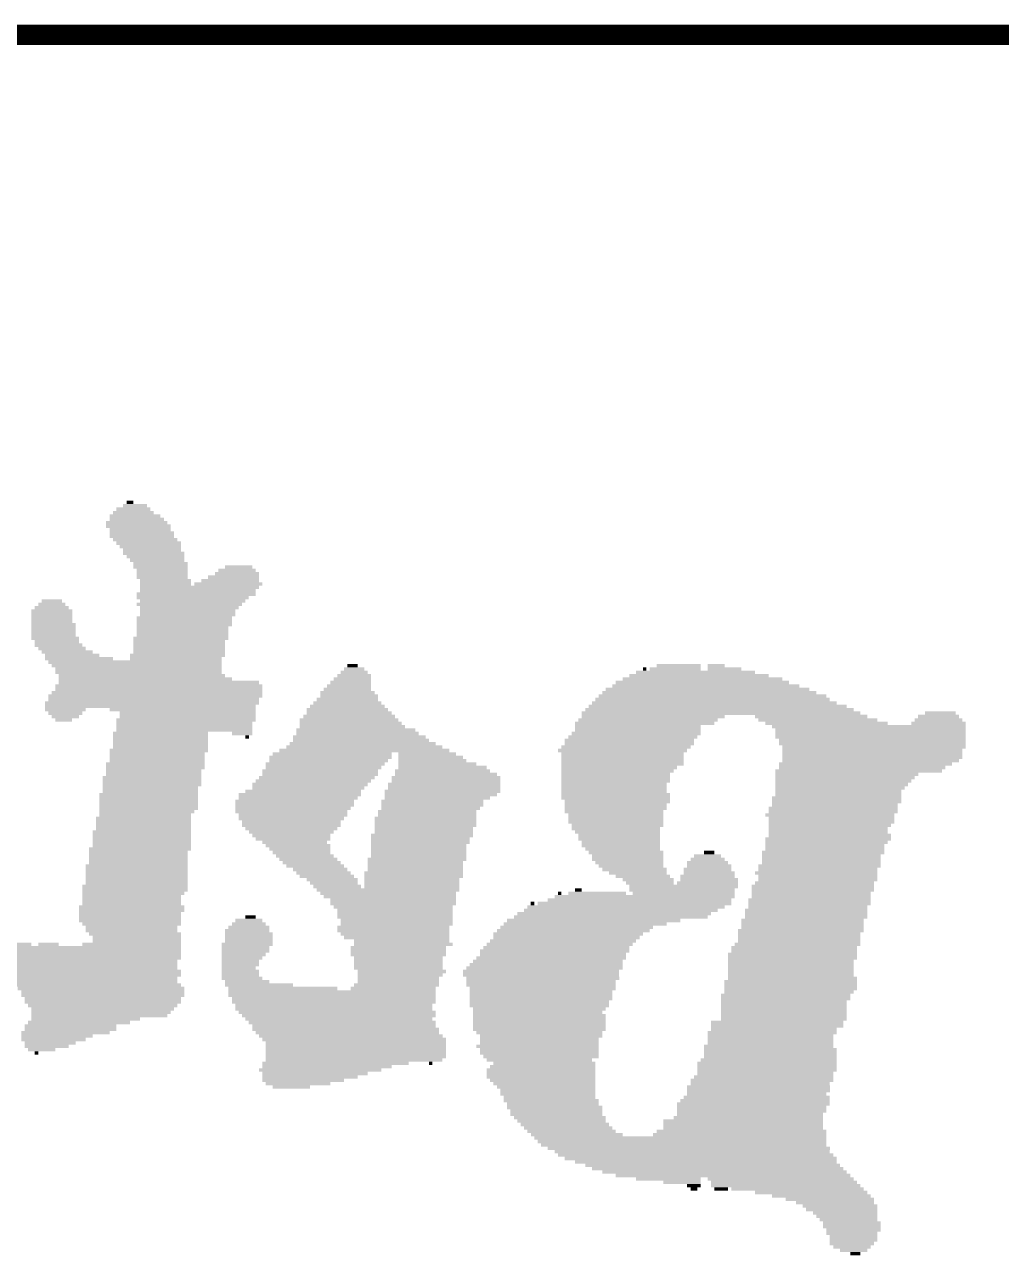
# Model space of a CAD drawing. Extents: x -28.6 to 28.6, y -39.6 to 14.1.
# Drawn here: x 7.86 to 13.95, y 6.4 to 14.06 of the extents above; entities that cross this region are included whole.
import ezdxf

# ---------------------------------------------------------------- set-up
doc = ezdxf.new("R2010")
doc.units = 0
for name, color, linetype in [('20', 53, 'CONTINUOUS'), ('201', 6, 'CONTINUOUS'), ('21', 40, 'CONTINUOUS')]:
    doc.layers.add(name, color=color, linetype=linetype)

# ---------------------------------------------------------------- blocks, each defined once
blk = doc.blocks.new('RECT')
blk.add_solid([(-0.5, -0.5), (0.5, -0.5), (-0.5, 0.5), (0.5, 0.5)])

msp = doc.modelspace()

# ---------------------------------------------------------------- linework, layer by layer
at = {"layer": '20'}
msp.add_line((-27.178, 13.97), (27.178, 13.97), dxfattribs=at)
at = {"layer": '21', "const_width": 0.127}
msp.add_lwpolyline([(27.5, 14), (-27.5, 14)], dxfattribs=at)

# ---------------------------------------------------------------- block references
at = {"layer": '201', "yscale": 0.0212, "rotation": 180}
for p, xscale in [((8.5415, 11.0258), 0.254), ((8.5415, 11.047), 0.2117), ((8.5521, 11.0681), 0.1482), ((8.5204, 11.0893), 0.0423), ((8.5627, 10.9623), 0.381), ((8.5521, 11.0046), 0.3175), ((8.5627, 10.9835), 0.3387), ((8.5733, 10.9411), 0.4022), ((8.5839, 10.92), 0.381), ((8.5945, 10.8988), 0.4022), ((8.5945, 10.8776), 0.4022), ((8.6156, 10.8565), 0.4022), ((8.6368, 10.8353), 0.4022), ((8.6474, 10.8141), 0.381), ((8.6685, 10.7718), 0.381), ((8.658, 10.793), 0.3598), ((8.6791, 10.7507), 0.3598), ((8.6897, 10.7295), 0.3387), ((8.7109, 10.7083), 0.3387), ((8.7109, 10.6872), 0.3387), ((8.7215, 10.666), 0.3175), ((8.7215, 10.6448), 0.3175), ((9.1871, 10.6448), 0.2752), ((9.1871, 10.666), 0.2328), ((9.1977, 10.6872), 0.1693), ((8.7215, 10.6237), 0.3175), ((8.7426, 10.6025), 0.3175), ((8.7426, 10.5813), 0.3175), ((9.1342, 10.5813), 0.4233), ((9.1448, 10.6025), 0.3598), ((9.1659, 10.6237), 0.3175), ((8.9119, 10.4967), 0.6985), ((8.9331, 10.5178), 0.7408), ((8.9543, 10.5602), 0.7408), ((8.9437, 10.539), 0.7196), ((8.0336, 10.412), 0.254), ((8.0336, 10.4332), 0.2117), ((8.0336, 10.4543), 0.1693), ((8.0336, 10.4755), 0.127), ((8.8908, 10.4543), 0.6561), ((8.9119, 10.4755), 0.6561), ((8.8908, 10.4332), 0.6138), ((8.8802, 10.412), 0.5926), ((8.0336, 10.3908), 0.254), ((8.0336, 10.3697), 0.254), ((8.0336, 10.3485), 0.254), ((8.859, 10.3697), 0.5926), ((8.859, 10.3485), 0.5926), ((8.8802, 10.3908), 0.5926), ((8.0442, 10.3273), 0.2752), ((8.0442, 10.3062), 0.2752), ((8.0442, 10.285), 0.2752), ((8.0442, 10.2638), 0.2752), ((8.8484, 10.3062), 0.5715), ((8.8484, 10.285), 0.5715), ((8.8484, 10.2638), 0.5715), ((8.859, 10.3273), 0.5926), ((8.0547, 10.2427), 0.2963), ((8.0653, 10.2215), 0.2752), ((8.0759, 10.2003), 0.2963), ((8.8273, 10.2215), 0.5715), ((8.8273, 10.2003), 0.5715), ((8.8379, 10.2427), 0.5926), ((8.0971, 10.1792), 0.2963), ((8.1288, 10.158), 0.3175), ((8.2029, 10.1157), 0.4233), ((8.1606, 10.1368), 0.3387), ((8.8167, 10.1368), 0.5926), ((8.8061, 10.1157), 0.5715), ((8.8273, 10.1792), 0.5715), ((8.8273, 10.158), 0.5715), ((8.5521, 10.0945), 1.0795), ((8.5627, 10.0733), 1.0583), ((8.5733, 10.0522), 1.0371), ((8.5733, 10.031), 1.0371), ((9.9173, 10.031), 0.1693), ((9.9173, 10.0522), 0.127), ((9.9067, 10.0733), 0.0635), ((12.0445, 10.031), 0.7408), ((11.727, 10.0522), 0.0212), ((11.9175, 10.0522), 0.3175), ((11.9387, 10.0733), 0.2752), ((12.2244, 10.0522), 0.2117), ((12.1715, 10.0733), 0.1058), ((8.6156, 9.9887), 1.0795), ((8.7003, 9.9675), 1.2488), ((8.5945, 10.0098), 1.0371), ((9.8962, 9.9675), 0.254), ((9.9067, 9.9887), 0.2328), ((9.9173, 10.0098), 0.2117), ((12.0868, 9.9675), 1.0795), ((12.0868, 9.9887), 0.9948), ((12.0657, 10.0098), 0.8678), ((8.6791, 9.8829), 1.3334), ((8.6897, 9.904), 1.3123), ((8.7003, 9.9464), 1.2911), ((8.7003, 9.9252), 1.2911), ((9.875, 9.904), 0.3387), ((9.8856, 9.8829), 0.3598), ((9.875, 9.9252), 0.2963), ((9.8856, 9.9464), 0.2752), ((12.1503, 9.8829), 1.4181), ((12.1292, 9.904), 1.3334), ((12.1186, 9.9252), 1.2699), ((12.108, 9.9464), 1.1641), ((8.6474, 9.8194), 1.3123), ((8.1182, 9.7982), 0.254), ((8.658, 9.8405), 1.3334), ((8.6685, 9.8617), 1.3123), ((8.8484, 9.7982), 0.9101), ((9.875, 9.7982), 0.508), ((9.875, 9.8194), 0.4656), ((9.875, 9.8405), 0.4233), ((9.875, 9.8617), 0.381), ((12.1927, 9.7982), 1.6721), ((12.1821, 9.8194), 1.6086), ((12.1609, 9.8405), 1.5239), ((12.1503, 9.8617), 1.4604), ((8.1182, 9.777), 0.2117), ((8.1182, 9.7559), 0.1693), ((8.1076, 9.7347), 0.1058), ((8.8696, 9.7347), 0.8678), ((8.8802, 9.777), 0.8466), ((8.8802, 9.7559), 0.8466), ((9.8856, 9.7347), 0.6138), ((9.8856, 9.7559), 0.5715), ((9.8856, 9.777), 0.5291), ((11.7482, 9.7347), 0.8678), ((12.2032, 9.777), 1.7356), ((11.7799, 9.7559), 0.889), ((12.7641, 9.7559), 0.6985), ((12.8065, 9.7347), 0.7408), ((13.5578, 9.7347), 0.2963), ((13.5578, 9.7559), 0.254), ((13.5684, 9.777), 0.1905), ((8.7109, 9.65), 0.5926), ((8.859, 9.7135), 0.8466), ((8.859, 9.6924), 0.8466), ((8.859, 9.6712), 0.8466), ((9.2189, 9.65), 0.127), ((9.9279, 9.6712), 0.7408), ((9.9385, 9.65), 0.762), ((9.8962, 9.7135), 0.635), ((9.9067, 9.6924), 0.6561), ((11.6741, 9.65), 0.8043), ((11.727, 9.7135), 0.8678), ((11.6847, 9.6924), 0.7831), ((11.6847, 9.6712), 0.7831), ((12.8594, 9.7135), 0.762), ((13.1239, 9.6924), 1.2065), ((13.1345, 9.6712), 1.1853), ((13.1345, 9.65), 1.1853), ((13.5578, 9.7135), 0.3387), ((8.7109, 9.6289), 0.5926), ((8.7109, 9.6077), 0.5926), ((8.7109, 9.5865), 0.5926), ((9.2506, 9.6289), 0.0212), ((9.9702, 9.5865), 0.9101), ((9.9491, 9.6289), 0.8255), ((9.9597, 9.6077), 0.8466), ((11.6318, 9.6077), 0.8043), ((11.6318, 9.5865), 0.8043), ((11.6529, 9.6289), 0.8043), ((13.1345, 9.6289), 1.1853), ((13.1451, 9.6077), 1.1641), ((13.1451, 9.5865), 1.1641), ((8.7003, 9.5442), 0.6138), ((8.6897, 9.523), 0.5926), ((8.6897, 9.5019), 0.5926), ((8.7109, 9.5654), 0.5926), ((9.7692, 9.5019), 0.762), ((9.7797, 9.523), 0.7408), ((9.9808, 9.5442), 1.0583), ((9.9808, 9.5654), 0.9736), ((10.3724, 9.523), 0.3598), ((10.3936, 9.5019), 0.4022), ((11.5894, 9.5442), 0.8043), ((11.6106, 9.5654), 0.8043), ((11.5894, 9.523), 0.762), ((11.5894, 9.5019), 0.762), ((13.1557, 9.5654), 1.143), ((13.1451, 9.5442), 1.1218), ((13.1451, 9.523), 1.1218), ((13.1451, 9.5019), 1.1218), ((8.6791, 9.4595), 0.6138), ((8.6791, 9.4384), 0.6138), ((8.6685, 9.4172), 0.5926), ((8.6897, 9.4807), 0.5926), ((9.7057, 9.4172), 0.7196), ((9.7374, 9.4595), 0.7408), ((9.7268, 9.4384), 0.7196), ((9.7586, 9.4807), 0.7408), ((10.4676, 9.4172), 0.5926), ((10.4041, 9.4807), 0.4233), ((10.4676, 9.4384), 0.5503), ((10.4359, 9.4595), 0.4868), ((11.5894, 9.4807), 0.762), ((11.5894, 9.4595), 0.762), ((11.5683, 9.4384), 0.7196), ((11.5577, 9.4172), 0.6985), ((13.0604, 9.4172), 1.0371), ((13.1028, 9.4595), 1.0795), ((13.0816, 9.4384), 1.0371), ((13.1345, 9.4807), 1.1006), ((8.658, 9.3749), 0.6138), ((8.658, 9.3537), 0.6138), ((8.6685, 9.396), 0.5926), ((9.6633, 9.3537), 0.7196), ((9.6845, 9.3749), 0.7196), ((9.7057, 9.396), 0.7196), ((10.4888, 9.3749), 0.6773), ((10.4888, 9.3537), 0.6773), ((10.4888, 9.396), 0.635), ((11.5471, 9.396), 0.6773), ((11.5471, 9.3749), 0.6773), ((11.5471, 9.3537), 0.6773), ((12.9864, 9.396), 0.889), ((12.9758, 9.3749), 0.8678), ((12.9652, 9.3537), 0.8466), ((8.6368, 9.269), 0.6138), ((8.658, 9.3325), 0.6138), ((8.6474, 9.3114), 0.5926), ((8.6474, 9.2902), 0.5926), ((9.5787, 9.269), 0.762), ((9.5998, 9.2902), 0.7196), ((9.6422, 9.3325), 0.7196), ((9.6316, 9.3114), 0.6985), ((10.4676, 9.2902), 0.7196), ((10.4571, 9.269), 0.6985), ((10.4782, 9.3325), 0.6985), ((10.4782, 9.3114), 0.6985), ((11.5365, 9.3325), 0.6561), ((11.5365, 9.3114), 0.6561), ((11.5365, 9.2902), 0.6561), ((11.5471, 9.269), 0.6773), ((12.9546, 9.3325), 0.8255), ((12.944, 9.3114), 0.8043), ((12.9335, 9.2902), 0.7831), ((12.9335, 9.269), 0.7831), ((8.6368, 9.2479), 0.6138), ((8.6368, 9.2267), 0.6138), ((8.6368, 9.2055), 0.6138), ((8.6368, 9.1844), 0.6138), ((9.5469, 9.2267), 0.7408), ((9.5469, 9.2055), 0.7408), ((9.5363, 9.1844), 0.7196), ((9.5681, 9.2479), 0.7408), ((10.4041, 9.2267), 0.635), ((10.4041, 9.2055), 0.635), ((10.3936, 9.1844), 0.6138), ((10.4359, 9.2479), 0.6561), ((11.5471, 9.2479), 0.6773), ((11.5471, 9.2055), 0.635), ((11.5471, 9.1844), 0.635), ((11.5577, 9.2267), 0.6561), ((12.9017, 9.1844), 0.8043), ((12.9229, 9.2479), 0.8043), ((12.9229, 9.2267), 0.8043), ((12.9123, 9.2055), 0.7831), ((8.605, 9.1209), 0.5926), ((8.6262, 9.1632), 0.5926), ((8.6156, 9.142), 0.5715), ((9.5258, 9.1632), 0.6985), ((9.5363, 9.142), 0.6773), ((9.5258, 9.1209), 0.6561), ((10.3618, 9.1209), 0.635), ((10.3724, 9.1632), 0.6138), ((10.3724, 9.142), 0.6138), ((11.5365, 9.1632), 0.6138), ((11.5471, 9.142), 0.5926), ((11.5471, 9.1209), 0.5926), ((12.8805, 9.142), 0.8043), ((12.9017, 9.1632), 0.8043), ((12.8911, 9.1209), 0.7831), ((8.5945, 9.0362), 0.6138), ((8.605, 9.0997), 0.5926), ((8.605, 9.0785), 0.5926), ((8.605, 9.0574), 0.5926), ((9.5258, 9.0997), 0.6138), ((9.5258, 9.0785), 0.6138), ((9.5258, 9.0574), 0.5715), ((9.5258, 9.0362), 0.5291), ((10.3618, 9.0997), 0.635), ((10.3618, 9.0785), 0.635), ((10.3512, 9.0574), 0.6138), ((10.3512, 9.0362), 0.6138), ((11.5471, 9.0997), 0.5926), ((11.5577, 9.0785), 0.5715), ((11.5471, 9.0574), 0.5503), ((11.5577, 9.0362), 0.5291), ((12.8911, 9.0997), 0.7831), ((12.8805, 9.0785), 0.762), ((12.87, 9.0574), 0.7408), ((12.87, 9.0362), 0.7408), ((8.5945, 9.0151), 0.6138), ((8.5945, 8.9939), 0.6138), ((8.5945, 8.9727), 0.6138), ((9.5258, 9.0151), 0.4868), ((9.5363, 8.9939), 0.4657), ((9.5469, 8.9727), 0.4022), ((10.3406, 9.0151), 0.635), ((10.3301, 8.9939), 0.6138), ((10.3301, 8.9727), 0.6138), ((11.5683, 9.0151), 0.508), ((11.5683, 8.9939), 0.508), ((11.5788, 8.9727), 0.4868), ((12.87, 8.9939), 0.7831), ((12.8594, 8.9727), 0.762), ((12.8805, 9.0151), 0.762), ((8.5839, 8.9304), 0.635), ((8.5733, 8.9092), 0.6138), ((8.5733, 8.8881), 0.6138), ((8.5945, 8.9516), 0.6138), ((9.5681, 8.9516), 0.4022), ((9.5787, 8.9304), 0.381), ((9.5893, 8.9092), 0.3598), ((9.6104, 8.8881), 0.3598), ((10.3195, 8.9516), 0.5926), ((10.3195, 8.9304), 0.5926), ((10.3195, 8.9092), 0.5926), ((10.3195, 8.8881), 0.5926), ((11.5788, 8.9516), 0.4868), ((11.5894, 8.9304), 0.4657), ((11.6106, 8.9092), 0.4656), ((11.6212, 8.8881), 0.4445), ((12.1186, 8.8881), 0.1693), ((12.1292, 8.9092), 0.0635), ((12.8382, 8.9092), 0.762), ((12.8276, 8.8881), 0.7408), ((12.8488, 8.9516), 0.7408), ((12.8488, 8.9304), 0.7408), ((8.5627, 8.8246), 0.635), ((8.5627, 8.8034), 0.635), ((8.5733, 8.8669), 0.6138), ((8.5733, 8.8457), 0.6138), ((9.6316, 8.8669), 0.3598), ((9.6528, 8.8457), 0.3598), ((9.6739, 8.8246), 0.3598), ((9.7057, 8.8034), 0.3387), ((10.3089, 8.8669), 0.6138), ((10.2983, 8.8457), 0.5926), ((10.2983, 8.8246), 0.5926), ((10.2983, 8.8034), 0.5926), ((11.6212, 8.8669), 0.4445), ((11.6318, 8.8457), 0.4233), ((11.6423, 8.8246), 0.4022), ((11.6635, 8.8034), 0.4022), ((12.1186, 8.8034), 0.2963), ((12.1186, 8.8457), 0.254), ((12.1292, 8.8246), 0.2752), ((12.1186, 8.8669), 0.2117), ((12.817, 8.8246), 0.762), ((12.8065, 8.8034), 0.7408), ((12.8276, 8.8669), 0.7408), ((12.8276, 8.8457), 0.7408), ((8.5627, 8.7822), 0.635), ((8.5627, 8.7611), 0.635), ((8.5627, 8.7399), 0.635), ((9.7268, 8.7822), 0.3387), ((9.748, 8.7611), 0.3387), ((9.7797, 8.7399), 0.3175), ((10.2877, 8.7822), 0.6138), ((10.2877, 8.7611), 0.6138), ((10.2771, 8.7399), 0.5926), ((11.6847, 8.7822), 0.3598), ((11.7164, 8.7611), 0.3387), ((11.7482, 8.7399), 0.3175), ((12.1186, 8.7611), 0.3387), ((12.1292, 8.7399), 0.3598), ((12.1292, 8.7822), 0.3175), ((12.7959, 8.7822), 0.762), ((12.8065, 8.7611), 0.7408), ((12.8065, 8.7399), 0.7408), ((8.5415, 8.6552), 0.635), ((8.5521, 8.6976), 0.6561), ((8.5521, 8.6764), 0.6561), ((8.5627, 8.7187), 0.635), ((9.7903, 8.7187), 0.2963), ((9.8115, 8.6976), 0.2963), ((10.129, 8.6764), 0.889), ((10.129, 8.6552), 0.8466), ((10.2771, 8.7187), 0.5926), ((10.2771, 8.6976), 0.5926), ((11.1979, 8.6552), 0.0212), ((11.4307, 8.6552), 0.3598), ((11.3143, 8.6764), 0.0423), ((11.7588, 8.7187), 0.2963), ((11.9704, 8.6976), 0.6773), ((11.9598, 8.6764), 0.6561), ((11.9704, 8.6552), 0.635), ((12.1186, 8.7187), 0.381), ((12.7747, 8.6976), 0.762), ((12.7747, 8.6764), 0.762), ((12.7641, 8.6552), 0.7408), ((12.7853, 8.7187), 0.7408), ((8.531, 8.6341), 0.6138), ((8.531, 8.6129), 0.6138), ((8.531, 8.5917), 0.6138), ((10.1396, 8.6341), 0.8255), ((10.1607, 8.6129), 0.7831), ((10.1607, 8.5917), 0.7831), ((11.0285, 8.5917), 0.0212), ((11.6635, 8.5917), 1.2065), ((11.6953, 8.6129), 1.143), ((11.727, 8.6341), 1.1218), ((12.7535, 8.6129), 0.762), ((12.7535, 8.5917), 0.762), ((12.7641, 8.6341), 0.7408), ((8.5204, 8.5282), 0.635), ((8.5204, 8.5071), 0.635), ((8.531, 8.5706), 0.6561), ((8.531, 8.5494), 0.6561), ((9.2718, 8.5071), 0.0635), ((10.1607, 8.5706), 0.7408), ((10.1713, 8.5494), 0.7196), ((10.1713, 8.5282), 0.7196), ((10.1713, 8.5071), 0.7196), ((11.5153, 8.5071), 1.2065), ((11.5365, 8.5282), 1.2065), ((11.5788, 8.5494), 1.2065), ((11.6106, 8.5706), 1.2276), ((12.7324, 8.5494), 0.762), ((12.7324, 8.5282), 0.762), ((12.7324, 8.5071), 0.762), ((12.743, 8.5706), 0.7408), ((8.5204, 8.4859), 0.635), ((8.531, 8.4647), 0.6138), ((8.531, 8.4436), 0.5715), ((8.531, 8.4224), 0.5715), ((9.2506, 8.4224), 0.2752), ((9.2612, 8.4436), 0.254), ((9.2612, 8.4647), 0.2117), ((9.2612, 8.4859), 0.1693), ((10.1607, 8.4436), 0.6985), ((10.1607, 8.4224), 0.6985), ((10.1819, 8.4859), 0.6985), ((10.1819, 8.4647), 0.6985), ((11.2825, 8.4224), 0.9525), ((11.3037, 8.4436), 0.9525), ((11.3566, 8.4647), 1.016), ((11.4095, 8.4859), 1.0795), ((12.7006, 8.4224), 0.7831), ((12.7112, 8.4859), 0.762), ((12.7112, 8.4647), 0.762), ((12.7112, 8.4436), 0.762), ((8.5521, 8.4012), 0.5715), ((8.5627, 8.3801), 0.5503), ((8.5627, 8.3589), 0.5503), ((9.2612, 8.4012), 0.2963), ((9.2612, 8.3801), 0.2963), ((9.2612, 8.3589), 0.2963), ((10.1713, 8.4012), 0.6773), ((10.1819, 8.3801), 0.6561), ((10.2136, 8.3589), 0.5926), ((11.219, 8.3589), 0.9101), ((11.2508, 8.4012), 0.9313), ((11.2402, 8.3801), 0.9101), ((12.69, 8.4012), 0.762), ((12.69, 8.3801), 0.762), ((12.69, 8.3589), 0.762), ((8.2876, 8.2954), 1.1006), ((8.2876, 8.2743), 1.1006), ((8.2981, 8.3166), 1.0795), ((7.8431, 8.3377), 0.127), ((8.0124, 8.3377), 0.127), ((8.531, 8.3377), 0.6138), ((9.2294, 8.2743), 0.2752), ((9.2506, 8.3377), 0.3175), ((9.24, 8.3166), 0.2963), ((9.24, 8.2954), 0.2963), ((10.1925, 8.3166), 0.5926), ((10.1925, 8.2954), 0.5926), ((10.1925, 8.2743), 0.5926), ((10.2242, 8.3377), 0.6138), ((11.1661, 8.2954), 0.9313), ((11.1555, 8.2743), 0.9101), ((11.1767, 8.3166), 0.9101), ((11.1979, 8.3377), 0.9101), ((12.6477, 8.2743), 0.8043), ((12.6583, 8.3166), 0.7831), ((12.6583, 8.2954), 0.7831), ((12.6795, 8.3377), 0.7831), ((8.277, 8.2319), 1.0795), ((8.277, 8.2108), 1.0795), ((8.277, 8.1896), 1.0795), ((8.2876, 8.2531), 1.1006), ((9.1977, 8.1896), 0.2117), ((9.2189, 8.2531), 0.254), ((9.2083, 8.2319), 0.2328), ((9.2083, 8.2108), 0.2328), ((10.1925, 8.2531), 0.5503), ((10.1925, 8.2319), 0.5503), ((10.1925, 8.2108), 0.5503), ((10.1925, 8.1896), 0.5503), ((11.1026, 8.1896), 0.9736), ((11.1132, 8.2108), 0.9525), ((11.1238, 8.2319), 0.9313), ((11.1449, 8.2531), 0.9313), ((12.6477, 8.2531), 0.8043), ((12.6371, 8.2319), 0.7831), ((12.6371, 8.2108), 0.7831), ((12.6371, 8.1896), 0.7831), ((8.2876, 8.1684), 1.1006), ((8.2981, 8.1473), 1.0795), ((8.2981, 8.1261), 1.0371), ((9.2083, 8.1684), 0.2328), ((9.2083, 8.1473), 0.2328), ((9.2189, 8.1261), 0.254), ((10.2136, 8.1684), 0.5503), ((10.2031, 8.1473), 0.5291), ((10.1925, 8.1261), 0.508), ((11.0814, 8.1684), 0.9736), ((11.0814, 8.1473), 0.9736), ((11.092, 8.1261), 0.9525), ((12.6371, 8.1684), 0.7831), ((12.6371, 8.1473), 0.7831), ((12.6477, 8.1261), 0.8043), ((8.2981, 8.1049), 1.0371), ((8.3193, 8.0838), 1.0371), ((8.3405, 8.0626), 1.0371), ((8.3511, 8.0414), 1.016), ((9.2506, 8.1049), 0.2752), ((9.3247, 8.0838), 0.4233), ((9.4728, 8.0626), 0.6773), ((9.7797, 8.0414), 1.2911), ((10.1607, 8.0626), 0.5291), ((10.1819, 8.0838), 0.5291), ((10.1925, 8.1049), 0.508), ((11.0814, 8.1049), 0.9313), ((11.0814, 8.0838), 0.9313), ((11.0814, 8.0414), 0.889), ((11.092, 8.0626), 0.9101), ((12.6371, 8.1049), 0.8255), ((12.6371, 8.0838), 0.8255), ((12.6371, 8.0626), 0.8255), ((12.6265, 8.0414), 0.8043), ((8.3511, 8.0203), 1.016), ((8.3511, 7.9991), 0.9736), ((8.3511, 7.9779), 0.9736), ((9.7797, 8.0203), 1.2911), ((9.7903, 7.9991), 1.27), ((9.7903, 7.9779), 1.27), ((11.0814, 8.0203), 0.889), ((11.0814, 7.9991), 0.889), ((11.0709, 7.9779), 0.8678), ((12.6054, 8.0203), 0.8043), ((12.6054, 7.9991), 0.8043), ((12.5948, 7.9779), 0.7831), ((8.3511, 7.9568), 0.9313), ((8.3511, 7.9356), 0.889), ((8.3405, 7.9144), 0.8678), ((8.3299, 7.8933), 0.8466), ((9.7903, 7.9568), 1.2276), ((9.7903, 7.9356), 1.2276), ((9.8115, 7.9144), 1.2276), ((9.8221, 7.8933), 1.2065), ((11.0709, 7.9568), 0.8678), ((11.0709, 7.9356), 0.8255), ((11.0603, 7.9144), 0.8043), ((11.0709, 7.8933), 0.8255), ((12.5948, 7.9568), 0.7831), ((12.5948, 7.9356), 0.7831), ((12.5948, 7.9144), 0.7831), ((12.5948, 7.8933), 0.7831), ((8.15, 7.8298), 0.5715), ((8.15, 7.8086), 0.5715), ((8.2029, 7.8509), 0.635), ((8.2452, 7.8721), 0.6773), ((9.8221, 7.8721), 1.1641), ((9.8432, 7.8509), 1.1641), ((9.8538, 7.8298), 1.143), ((9.8644, 7.8086), 1.1641), ((11.0709, 7.8721), 0.8255), ((11.0709, 7.8509), 0.8255), ((11.0709, 7.8298), 0.8255), ((11.0709, 7.8086), 0.8255), ((12.5525, 7.8509), 0.8255), ((12.5525, 7.8298), 0.8255), ((12.5313, 7.8086), 0.7831), ((12.5948, 7.8721), 0.7831), ((8.1182, 7.7874), 0.5503), ((8.0653, 7.7663), 0.4445), ((8.0442, 7.7451), 0.4022), ((9.875, 7.7874), 1.143), ((9.8962, 7.7663), 1.143), ((9.9173, 7.7451), 1.143), ((11.0709, 7.7874), 0.7831), ((11.0814, 7.7663), 0.762), ((11.0709, 7.7451), 0.7408), ((12.5207, 7.7874), 0.8043), ((12.5101, 7.7663), 0.7831), ((12.5101, 7.7451), 0.7831), ((8.023, 7.7239), 0.3175), ((8.0018, 7.7028), 0.2752), ((7.9701, 7.6816), 0.1693), ((7.9383, 7.6604), 0.0212), ((9.9279, 7.7239), 1.1218), ((9.9279, 7.7028), 1.1218), ((9.9279, 7.6816), 1.1218), ((9.9279, 7.6604), 1.1218), ((11.0603, 7.7028), 0.762), ((11.0709, 7.7239), 0.7408), ((11.0709, 7.6816), 0.7408), ((11.0709, 7.6604), 0.7408), ((12.5101, 7.6816), 0.8255), ((12.5101, 7.6604), 0.8255), ((12.4996, 7.7028), 0.8043), ((12.5101, 7.7239), 0.7831), ((9.748, 7.5758), 0.8043), ((9.8009, 7.5969), 0.9101), ((9.9279, 7.6393), 1.1218), ((9.9173, 7.6181), 1.1006), ((10.3936, 7.5969), 0.0212), ((11.0814, 7.6393), 0.7196), ((11.0709, 7.6181), 0.6561), ((11.092, 7.5758), 0.6561), ((11.1026, 7.5969), 0.635), ((12.489, 7.5969), 0.8678), ((12.489, 7.5758), 0.8678), ((12.4996, 7.6181), 0.8466), ((12.5101, 7.6393), 0.8255), ((9.7057, 7.5546), 0.762), ((9.6739, 7.5334), 0.6561), ((9.6422, 7.5123), 0.5926), ((11.0814, 7.5546), 0.6773), ((11.0814, 7.5334), 0.6773), ((11.0814, 7.5123), 0.6773), ((12.4678, 7.5123), 0.8678), ((12.489, 7.5546), 0.8678), ((12.4784, 7.5334), 0.8466), ((9.5998, 7.4911), 0.508), ((9.5681, 7.4699), 0.4022), ((9.5258, 7.4488), 0.2328), ((11.092, 7.4911), 0.6561), ((11.1026, 7.4699), 0.635), ((11.1132, 7.4488), 0.6138), ((11.1238, 7.4276), 0.5926), ((12.4361, 7.4488), 0.889), ((12.4361, 7.4276), 0.889), ((12.4572, 7.4911), 0.889), ((12.4466, 7.4699), 0.8678), ((11.1238, 7.4065), 0.5926), ((11.1344, 7.3853), 0.5715), ((11.1449, 7.3641), 0.5926), ((12.4149, 7.3641), 0.9313), ((12.4255, 7.3853), 0.9101), ((12.4255, 7.4065), 0.8678), ((11.1555, 7.343), 0.5715), ((11.1661, 7.3218), 0.5926), ((11.1767, 7.3006), 0.5715), ((11.1767, 7.2795), 0.5715), ((12.4043, 7.343), 0.9525), ((12.3937, 7.3218), 0.9313), ((12.3937, 7.3006), 0.9313), ((12.3831, 7.2795), 0.9101), ((11.1979, 7.2583), 0.5715), ((11.2084, 7.2371), 0.5503), ((11.2296, 7.216), 0.5503), ((11.2508, 7.1948), 0.5503), ((12.3408, 7.2371), 0.9948), ((12.3408, 7.216), 0.9948), ((12.3408, 7.1948), 0.9948), ((12.3726, 7.2583), 0.9313), ((11.2719, 7.1736), 0.5503), ((11.3037, 7.1525), 0.5715), ((11.9492, 7.1313), 1.8203), ((12.3196, 7.1525), 1.0795), ((12.3302, 7.1736), 1.0583), ((11.9598, 7.1101), 1.7991), ((11.9704, 7.089), 1.7779), ((12.0022, 7.0678), 1.7568), ((12.0233, 7.0466), 1.7144), ((12.0445, 7.0255), 1.7144), ((12.0762, 7.0043), 1.6933), ((12.108, 6.9831), 1.6298), ((12.1503, 6.962), 1.5874), ((12.1821, 6.9408), 1.5663), ((12.2244, 6.9196), 1.5239), ((12.2773, 6.8985), 1.4604), ((11.8752, 6.8773), 0.4022), ((11.9598, 6.8561), 0.2328), ((12.0339, 6.835), 0.0847), ((12.0339, 6.8138), 0.0423), ((12.5736, 6.8773), 0.9101), ((12.5948, 6.8561), 0.9101), ((12.6054, 6.835), 0.9313), ((12.2032, 6.8138), 0.0847), ((12.6795, 6.8138), 0.8255), ((12.7641, 6.7926), 0.6985), ((12.8276, 6.7715), 0.6138), ((12.8805, 6.7503), 0.5503), ((12.9123, 6.7291), 0.4868), ((12.944, 6.708), 0.4656), ((12.9546, 6.6868), 0.4445), ((12.9758, 6.6656), 0.4022), ((12.9864, 6.6445), 0.381), ((12.997, 6.6233), 0.3598), ((13.0181, 6.6021), 0.3598), ((13.0181, 6.581), 0.3598), ((13.0287, 6.5598), 0.3387), ((13.0181, 6.5387), 0.3175), ((13.0287, 6.5175), 0.2963), ((13.0181, 6.4752), 0.2752), ((13.0287, 6.4963), 0.2963), ((13.0181, 6.454), 0.2328), ((13.0287, 6.4328), 0.1693), ((13.0393, 6.4117), 0.0635)]:
    msp.add_blockref('RECT', p, dxfattribs=dict(at, xscale=xscale))

doc.saveas('drawing.dxf')
